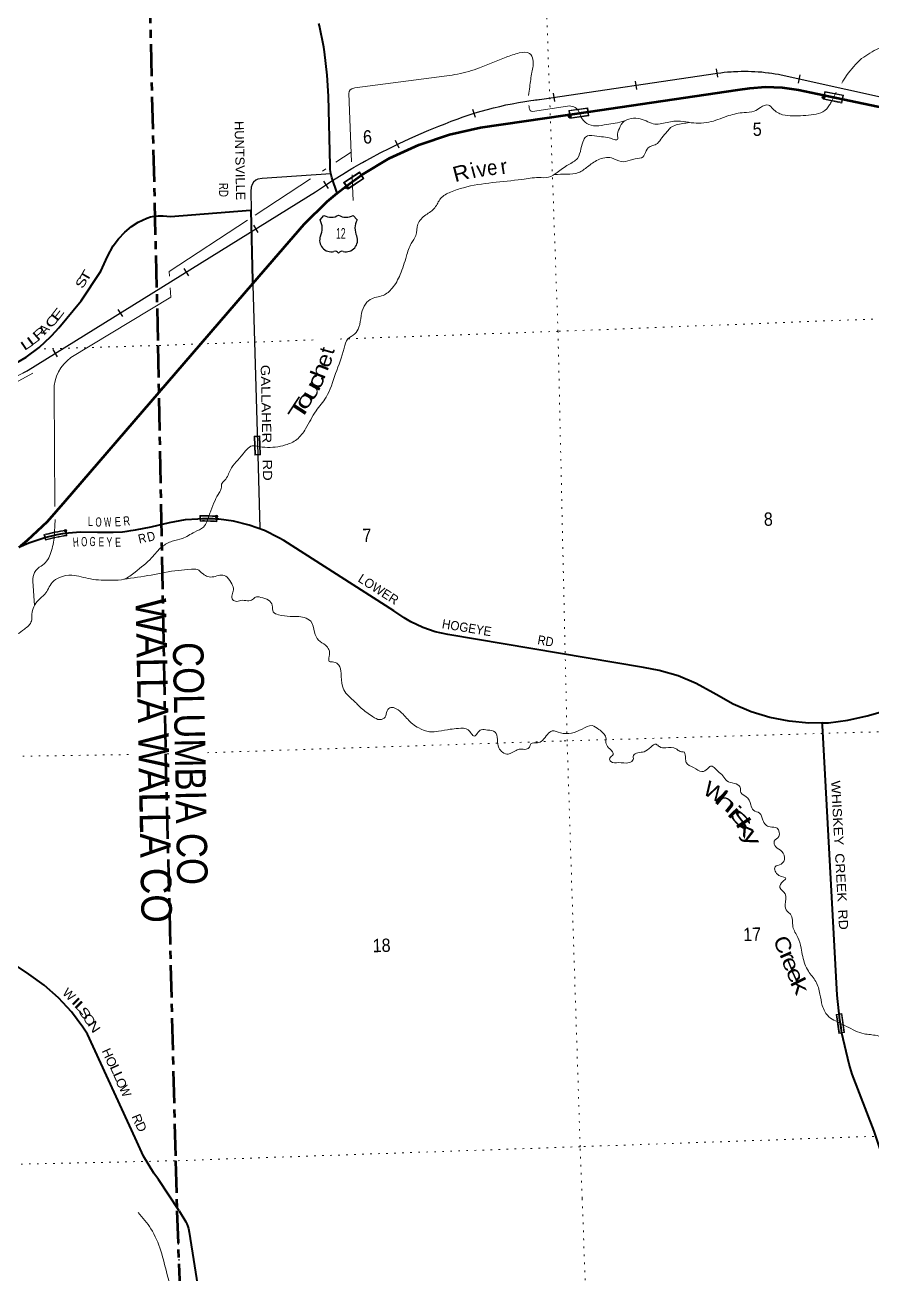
# Model space of a CAD drawing. Header units: feet. Extents: x 505285 to 763886, y -543582 to -353855.
# Drawn here: x 729542 to 740638, y -447020 to -430654 of the extents above; entities that cross this region are included whole.
import ezdxf
from ezdxf.enums import TextEntityAlignment as Align

# ---------------------------------------------------------------- set-up
doc = ezdxf.new("R2010")
doc.units = ezdxf.units.FT
doc.header["$LTSCALE"] = 70
doc.header["$PDMODE"] = 32
doc.header["$PDSIZE"] = 35
for name, pattern in [('DOTTED', [1.5, 0.3, -1.2]), ('LONG_DASH_SHORT_DASH', [9.9, 6, -1.2, 1.5, -1.2]), ('LONG_DASHED', [7.5, 6, -1.5])]:
    doc.linetypes.add(name, pattern=pattern)
for name, color, linetype, lineweight in [('11', 7, 'LONG_DASH_SHORT_DASH', 60), ('12', 7, 'Continuous', 13), ('16', 7, 'Continuous', 25), ('20', 7, 'Continuous', 70), ('26', 7, 'Continuous', 40), ('27', 7, 'Continuous', 13), ('29', 7, 'Continuous', 25), ('30', 7, 'Continuous', 13), ('31', 7, 'Continuous', 13), ('34', 7, 'Continuous', 25), ('39', 7, 'Continuous', 13), ('57', 7, 'Continuous', 13), ('6', 7, 'DOTTED', 25), ('61', 7, 'Continuous', 13), ('63', 7, 'Continuous', 25), ('7', 7, 'DOTTED', 13)]:
    doc.layers.add(name, color=color, linetype=linetype, lineweight=lineweight)
doc.layers.add('41', color=7, linetype='Continuous')
doc.layers.add('55', color=7, linetype='Continuous')

msp = doc.modelspace()

# ---------------------------------------------------------------- linework, layer by layer
at = {"layer": '11'}
msp.add_line((731512.9, -445536.15), (731531.43, -446194.07), dxfattribs=at)
for points in [[(731156.16, -429518.99), (731282.98, -434853.13), (731382.11, -440204.15), (731512.9, -445536.15)], [(731531.43, -446194.07), (732103.51, -461491.34), (761378.42, -460644.66)]]:
    msp.add_lwpolyline(points, dxfattribs=at)
at = {"layer": '16'}
for p, q in [((733406.84, -433208.92), (733458.15, -433150.16)), ((733649.91, -433144.19), (733649.63, -433144.39)), ((733842, -433150.07), (733893.39, -433208.92))]:
    msp.add_line(p, q, dxfattribs=at)
for centre, radius, start, end in [((733213.86, -433319.55), 222.05, 332.97043, 29.75871), ((733549.23, -432992.5), 182.07, 239.97227, 303.45418), ((733751.01, -432993), 181.52, 236.33975, 300.08743), ((733751, -432992.5), 182.07, 236.54582, 236.59441), ((734086.36, -433319.55), 222.05, 150.24129, 207.02957), ((733553.05, -433474.45), 151.42, 159.09177, 283.81923), ((733747.17, -433474.45), 151.42, 256.18077, 20.90823)]:
    msp.add_arc(centre, radius, start, end, dxfattribs=at)
for centre, major_axis, start_param, end_param in [((733608.39, -433673.27), (-19.56, 51.67), 4.95877769, 6.28318531), ((733691.84, -433673.27), (19.56, 51.67), 0, 1.32637542)]:
    msp.add_ellipse(centre, major_axis=major_axis, ratio=0.929097, start_param=start_param, end_param=end_param, dxfattribs=at)
at = {"layer": '20'}
for points in [[(733631.47, -432859.06), (733747.63, -432764.73), (733952.46, -432616.24), (734316.67, -432400.49), (734701.45, -432224), (735102.56, -432088.7), (735510.79, -431996.89), (736922.68, -431790), (738879.07, -431503.33), (739039.05, -431479.89), (739243.9, -431466.17), (739460.99, -431473.76), (739676.1, -431504.01), (740254.6, -431625.44), (742690.91, -432136.82), (743380.47, -432231.67), (743624.19, -432247.77), (744169.34, -432244.25), (744225.25, -432240.66), (744881.49, -432184.13), (750029.19, -431710.3)], [(732526.49, -434043.61), (733199.7, -433263.5), (733500.38, -432965.52), (733631.47, -432859.06)], [(729459.52, -437498.29), (729490.21, -437473.53), (729573.05, -437406.68), (729835.91, -437160.57), (730071.61, -436888.33), (732526.49, -434043.61)]]:
    msp.add_lwpolyline(points, dxfattribs=at)
at = {"layer": '26'}
for points in [[(733631.47, -432859.06), (733560.92, -432650.91), (733548.42, -432600.26), (733541.29, -432548.57), (733539.6, -432496.43), (733517.49, -431588.23), (733499.54, -431310.9), (733466.76, -431005.13), (733458.44, -430946.37), (733400.56, -430666.35), (733391.82, -430635.04)], [(729376.84, -435113.2), (729557.65, -435004.75), (729726.13, -434877.98), (729880.43, -434734.3), (729891.23, -434723.05), (729984.93, -434623.81), (730278.55, -434267.24), (730533.29, -433881.93), (730623.13, -433686.08), (730695.3, -433545.95), (730767.17, -433454.27), (730848.23, -433370.6), (730937.59, -433295.87), (731026.27, -433235.73), (731135.96, -433184.95), (731184.25, -433169.12), (731233.93, -433158.43), (731284.46, -433152.99), (731335.28, -433152.86), (731342.82, -433153.3), (731353.76, -433155.46), (731446.51, -433162.73), (732494.85, -433079.44), (732506.03, -433078.55)], [(732526.49, -434043.61), (732526.23, -434034.34), (732525.46, -434006.97), (732506.03, -433078.55)], [(729801.29, -437369.29), (729961.2, -437332), (730037.06, -437318.09), (730110.9, -437309.59), (730269.9, -437295.88), (730490.38, -437297.99), (730698.79, -437300.45), (730821.02, -437294.75), (730878.4, -437287.42), (730929.67, -437278.87), (730988.27, -437267.87), (731196.28, -437227.68), (731435.18, -437172.75), (731643.65, -437135.87), (731806.71, -437123.44), (731867.21, -437119.46), (731946.86, -437119.46), (732008.81, -437121.99), (732068.44, -437128.67)], [(739985.61, -439797.51), (739809.84, -439800.36), (739553.8, -439777.65), (739301.53, -439728.3), (739055.8, -439652.85), (738819.3, -439552.12), (738594.63, -439427.23), (738557.6, -439403.57), (738332.84, -439281.69), (738096.57, -439183.98), (737851.38, -439111.51), (737643.54, -439071.17), (735082.27, -438642.56), (734915.07, -438603.6), (734752.87, -438547.38), (734597.42, -438474.52), (734509.58, -438424.04), (734372.86, -438330.66), (732932.72, -437409.41), (732868.57, -437372.46), (732678.13, -437280), (732479.06, -437207.95), (732273.55, -437157.11), (732082.99, -437130.68), (732068.44, -437128.67)], [(729459.52, -437498.29), (729490.21, -437482.71), (729590.09, -437439.72), (729774.26, -437378.31), (729801.29, -437369.29)], [(739985.61, -439797.51), (740066.86, -439796.19), (740322.04, -439765.17), (740572.57, -439707.65), (741300.92, -439499.97), (741676.62, -439416.31), (742109.97, -439330.94), (742540.82, -439284.87), (742771.99, -439278.81), (744116.94, -439350.43), (744304.36, -439368.49), (744488.86, -439406.05), (744668.42, -439462.68), (744680.07, -439467.09), (745161.83, -439652.86), (745283.83, -439701.96), (745410.29, -439738.04), (745539.82, -439760.71), (745616.54, -439767.65), (746425.28, -439739.09)], [(740244.1, -443863.57), (740232.54, -443794.99), (740217.37, -443692.51), (740181.02, -443364.61), (739987.49, -439831.79), (739985.61, -439797.51)], [(731560.35, -446193.15), (731288.7, -445782.53), (731230.54, -445699.74), (731095.15, -445473.88), (730984.12, -445235.11), (730360.02, -443877.95), (730301.33, -443785.26), (730152.09, -443584.75), (729982.71, -443400.93), (729795.05, -443235.83), (729591.15, -443091.25), (729064.51, -442739.55)], [(740845.08, -445900.03), (740819.69, -445701.57), (740761.56, -445436.03), (740667.91, -445148.59), (740377.36, -444401.45), (740339.51, -444272.19), (740244.1, -443863.57)], [(731560.35, -446193.15), (731649.74, -446335.89), (731662.58, -446361.94), (731675.76, -446396.08), (731683.51, -446424.01), (731693.31, -446471.25), (731997.47, -448404.25)]]:
    msp.add_lwpolyline(points, dxfattribs=at)
at = {"layer": '29'}
for p, q in [((733548.49, -432605.3), (732648.68, -432665.69)), ((732526.95, -434059.66), (732590.03, -436292.49)), ((732590.03, -436292.49), (732617.07, -437249.37))]:
    msp.add_line(p, q, dxfattribs=at)
msp.add_lwpolyline([(732648.68, -432665.69), (732593.96, -432673.22), (732564.5, -432686.61), (732535.05, -432713.4), (732518.98, -432742.86), (732505.6, -432777.69), (732500.24, -432833.94), (732506.03, -433078.55)], dxfattribs=at)
at = {"layer": '31'}
for p, q in [((732617.47, -436037.36), (732628.18, -436287.13)), ((732628.18, -436287.13), (732553.25, -436290.34))]:
    msp.add_line(p, q, dxfattribs=at)
msp.add_lwpolyline([(732553.25, -436290.34), (732542.54, -436040.57), (732617.47, -436037.36)], dxfattribs=at)
msp.add_lwpolyline([(732560.9, -436282), (732550.87, -436048.22), (732609.81, -436045.69), (732619.84, -436279.47)], close=True, dxfattribs=at)
at = {"layer": '34'}
for p, q in [((738617.13, -431339.69), (738600.94, -431230.27)), ((737556.85, -431499.22), (737540.66, -431389.8)), ((739673.03, -431414.61), (739697.04, -431306.64)), ((736482.37, -431655.57), (736466.18, -431546.15)), ((735441.74, -431866.63), (735408.44, -431761.15)), ((734442.29, -432267.63), (734393.9, -432168.17)), ((733517.28, -432795), (733457.21, -432702.13)), ((732595.92, -433371.25), (732537.59, -433277.27)), ((731686.3, -433938.9), (731627.97, -433844.92)), ((730822.76, -434475.15), (730764.43, -434381.17)), ((729968.25, -435000.8), (729909.92, -434906.82))]:
    msp.add_line(p, q, dxfattribs=at)
at = {"layer": '34', "lineweight": 13}
for p, q in [((736310.9, -431626.86), (738614.22, -431286.04)), ((739445.66, -431306.57), (742795.79, -432051.52)), ((729582.72, -435178.49), (733350.01, -432840.24))]:
    msp.add_line(p, q, dxfattribs=at)
at = {"layer": '34'}
msp.add_lwpolyline([(729518.29, -435213.31), (729544.3, -435199.31), (729570.1, -435184.66), (729582.15, -435177.55), (733349.41, -432839.32), (733466.21, -432759.91), (733584.2, -432683.59), (733703.56, -432609.27), (733824.5, -432535.82), (733946.61, -432465.48), (734069.43, -432397.6), (734193.82, -432330.6), (734319.39, -432266.7), (734445.67, -432205.27), (734573.98, -432145.36), (734702.33, -432088.38), (734831.6, -432032.72), (734962.7, -431979.72), (735047.25, -431947.24), (735124.81, -431916.23), (735202.66, -431887.15), (735281.04, -431859.42), (735360.23, -431832.37), (735439.69, -431807.28), (735519.26, -431783.7), (735599.62, -431760.82), (735680.26, -431739.89), (735761, -431720.46), (735842.72, -431702.19), (735924.09, -431685.6), (736005.82, -431669.89), (736088.28, -431655.95), (736170.39, -431643.7), (736253.03, -431632.77), (736310.75, -431625.77), (738614.06, -431284.96), (738658.4, -431279.02), (738702.63, -431274.13), (738746.97, -431270.01), (738791.63, -431266.35), (738836.18, -431263.74), (738880.58, -431261.93), (738925.3, -431260.59), (738969.92, -431260.28), (739014.39, -431260.79), (739059.22, -431262.02), (739103.63, -431264.07), (739148.13, -431266.63), (739192.77, -431270.2), (739237.01, -431274.6), (739281.35, -431279.77), (739325.51, -431285.48), (739369.82, -431292.19), (739413.68, -431299.48), (739445.88, -431305.5), (742796, -432050.45)], dxfattribs=at)
at = {"layer": '34', "lineweight": 13}
for centre, radius, start, end in [((738967.71, -433816.75), 2555.28, 79.21954, 97.95152), ((736845.05, -436369.52), 4772.65, 96.42592, 112.12333), ((737926.5, -439488.87), 8071.46, 110.89576, 124.54102), ((728721.75, -433718.17), 1695.23, 287.04733, 300.52286)]:
    msp.add_arc(centre, radius, start, end, dxfattribs=at)
at = {"layer": '39'}
for p, q in [((733820.33, -432445.2), (733785.01, -431554.07)), ((740106.65, -431654.57), (740167.11, -431534.55)), ((736191.47, -431789.79), (736647.92, -431715.77)), ((733438.22, -432568.5), (733481.92, -432539.89)), ((732555.15, -433146.63), (733284.01, -432669.46)), ((733833.09, -432766.95), (733827.14, -432617.08)), ((733840.42, -432951.99), (733833.09, -432766.95)), ((731431.48, -433882.27), (732457.02, -433210.87)), ((731435.14, -433944.14), (731431.48, -433882.27)), ((729934.6, -436962.22), (729922.21, -435441.83)), ((729924.28, -437378.83), (729936.01, -437135.22)), ((729665.28, -438259.42), (729645.15, -437941.04))]:
    msp.add_line(p, q, dxfattribs=at)
for points in [[(733848.09, -431481.71), (733864.97, -431477.6), (735067.27, -431320.88)], [(733613.47, -432453.75), (733815.43, -432321.54), (733814.7, -432303.08)], [(730141.59, -435013.16), (731451.61, -434222.17), (731444.32, -434099.18)]]:
    msp.add_lwpolyline(points, dxfattribs=at)
for centre, radius, start, end in [((733854.45, -431550.92), 69.5, 95.24617, 182.59351), ((730442.82, -435437.79), 520.62, 125.35129, 180.4448), ((728739.7, -437196.94), 1198.46, 340.76714, 351.27069), ((729606.55, -437507.81), 277.71, 301.61698, 342.41141), ((729842.99, -437921.16), 198.84, 117.19174, 185.73685)]:
    msp.add_arc(centre, radius, start, end, dxfattribs=at)
for points in [[(740501.79, -431093.4), (740725.28, -430964.04), (740932.99, -430913.57), (741193.96, -430895.69), (741367.63, -430918.62), (742231.6, -431021.37), (742715.84, -431071.17), (742862.8, -431143.16), (743009.52, -431207.12), (743161.37, -431240.76), (743730.37, -431231.73), (743942.28, -431187.16), (744102.47, -431093.89), (744220.8, -431013.93), (744322.71, -430990.77), (744449.56, -430995), (744869.84, -430990.43), (745228.58, -430945.48), (745455.56, -430866.28), (745595.59, -430839.96), (745771.62, -430874.89), (746033.73, -430963.53), (746202.9, -430970.52), (746461.63, -430944.65), (747010.05, -430851.79), (747208.84, -430839.79), (747647.03, -430828.65), (747822.47, -430775.12), (747950.56, -430684.82), (748051.22, -430687.83), (748150.42, -430777.34), (748306.13, -430941.56), (748521.24, -431073.84), (748726.06, -431130.02), (748866.92, -431131.82), (748980.88, -431039.93), (749076.93, -430886.25), (749139.78, -430825.62), (749221.64, -430791.43)], [(735067.27, -431320.88), (735209.43, -431298.51), (735496.64, -431215.5), (735844.56, -431076.37), (736015.92, -431020.96), (736152.88, -431026.91), (736195.5, -431108.06), (736182.27, -431273.33), (736153.74, -431465.2), (736139.87, -431576.25)], [(740241.98, -431414.52), (740305.14, -431314.44), (740501.79, -431093.4)], [(732541.82, -436168.06), (732684.33, -436187.75), (732954.99, -436157.51), (733101.76, -436086.75), (733218.26, -435944.52), (733354.2, -435711.23), (733485.7, -435532.36), (733611.29, -435220.96), (733722.22, -434889.9), (733770.86, -434765.79), (733861.53, -434702.75), (733917.27, -434614.62), (733945.04, -434465), (733985.52, -434337.12), (734065.43, -434250.27), (734232.83, -434196.99), (734352.76, -434102.92), (734456.13, -433924.89), (734539.46, -433681.11), (734602.99, -433516.34), (734662.33, -433414.03), (734688.03, -433262.46), (734793.13, -433142.69), (734911.04, -433048.67), (734985.93, -432927.8), (735118.21, -432843.4), (735285.49, -432786.1), (736052.69, -432676.62), (736269.27, -432654.03), (736401.85, -432648.04), (736514.69, -432586.34), (736658.56, -432485.52), (736778.78, -432401.48), (736825.41, -432277.43), (736862.17, -432159.71), (736897.04, -432114.43), (736969.1, -432102.22), (737094.3, -432118.57), (737195.26, -432131.62), (737258.27, -432153.86), (737304.56, -432154.48), (737305.32, -432112.23), (737328.43, -432009), (737386.11, -431918.8), (737451.55, -431886.67), (737574.02, -431878.97), (737679.6, -431912), (737771.22, -431949.46), (737953.7, -431929.91), (738128.25, -431914.61), (738269.64, -431934.5), (738532.75, -431920.57), (738763.75, -431841.25), (738961.71, -431801.13), (739093.93, -431783.08), (739178.99, -431734.29), (739280.66, -431703.09), (739338.47, -431753.63), (739467.46, -431830.18), (739596.62, -431844.4), (739873.73, -431828.04), (739995.38, -431792.22), (740083.21, -431701.11), (740106.65, -431654.57)], [(736143.77, -431711.06), (736150.21, -431754.83), (736158.84, -431774.68), (736189.46, -431789.85)], [(736647.92, -431715.77), (736692.65, -431716.25), (736767.57, -431748.36), (736825.14, -431861)], [(736823.75, -431859.05), (736900.05, -431943.44), (737023.71, -431975.92), (737163.98, -431957.63), (737272.15, -431942.32), (737395.86, -431910.41)], [(736479.55, -432612.43), (736640.07, -432608.72), (736792.33, -432588.06), (736910.79, -432512.13), (737048.92, -432421.52), (737225.19, -432396.12), (737351.33, -432444.61), (737469.5, -432426.99), (737535.28, -432406.92), (737639.14, -432381.69), (737658.35, -432350.95), (737706.05, -432263.06), (737761.55, -432235.26), (737827.04, -432205.14), (737883.25, -432133.08), (737955.24, -432050.5), (737999.99, -431998.89), (738073.4, -431964.52), (738243.5, -431934.08)], [(731952.37, -437080.22), (731976.65, -437019.28), (732030.96, -436882.94), (732086.34, -436782.75), (732112.82, -436725.66), (732117.25, -436671.24), (732159.98, -436619.69), (732232.44, -436484.82), (732399.24, -436274.73), (732540.92, -436167.93), (732541.82, -436168.06)], [(728942.71, -438839.13), (729124.32, -438793.83), (729346.69, -438694.66), (729534.12, -438570.41), (729625.56, -438465.12), (729630.93, -438374.48), (729658.23, -438277.15), (729717.99, -438188.9), (729800.27, -438114.05), (729898.32, -437960.31), (729994.9, -437893.07), (730154.97, -437864.14), (730401.82, -437913.03), (730677.87, -437928.87), (730844.39, -437913.82), (730984.53, -437823.15), (731200.27, -437635.72), (731336.81, -437490.88), (731471.46, -437418.47), (731603.15, -437382.35), (731763.63, -437299.12), (731880.37, -437233.28), (731953.63, -437077.05)], [(730836.57, -437916.9), (731194.85, -437861.07), (731547.09, -437800.23), (731721.64, -437784.94), (731800.2, -437788.61), (731874.33, -437846.71), (731937.7, -437881), (732014.25, -437884.73), (732094.1, -437864.24), (732170.89, -437876.01), (732239.58, -437954.37), (732272.28, -438039.85), (732262.11, -438104.49), (732256.09, -438173.03), (732299.3, -438205.92), (732371.36, -438193.7), (732458.02, -438199.14), (732523.92, -438183.09), (732561.16, -438149.8), (732629.67, -438153.78), (732731.34, -438190.94), (732781.59, -438257.79), (732794.19, -438343.87), (732863.71, -438381.99), (733015.21, -438403.58), (733200.7, -438418.12), (733286.65, -438467.82), (733335.07, -438609.12), (733386.45, -438714.14), (733478.96, -438781.74), (733522.88, -438838.73), (733527.56, -438929.06), (733527.45, -438993.41), (733588.04, -439001.64), (733653.59, -439041.9), (733682.86, -439147.58), (733699.95, -439317.97), (733746.9, -439409.05), (733844.26, -439504.65), (733945.76, -439604.14), (734095.91, -439716.25), (734191.61, -439755.6), (734261.12, -439725.37), (734286.77, -439640.15), (734335.77, -439596.46), (734402.63, -439612.55), (734495.32, -439686.17), (734619.76, -439813.12), (734699.74, -439865.01), (734842.02, -439915.02), (734960.48, -439907.45), (735112.63, -439882.77), (735218.91, -439871.54), (735346.11, -439887.83), (735389.92, -439940.8), (735429.05, -439971.8), (735464.28, -439938.57), (735519.13, -439888.67), (735601.71, -439892.22), (735701.08, -439919.4), (735732.06, -440014.98), (735749.45, -440127.05), (735799.4, -440183.86), (735872.52, -440207.8), (735975.66, -440158.46), (736031.52, -440142.71), (736108.01, -440144.44), (736149.45, -440117.05), (736170.25, -440072.19), (736256.43, -440061.57), (736321.81, -440027.43), (736387.89, -439949.05), (736448.95, -439904.99), (736556.29, -439929.92), (736699.17, -439931.66), (736840.44, -439879.16), (736969.89, -439835.06), (737059.86, -439884.64), (737151.49, -439990.46), (737155.98, -440074.77), (737204.16, -440139.68), (737246.55, -440212.8), (737201.75, -440262.4), (737217.12, -440306.17), (737316.07, -440319.29), (737456.88, -440319.08), (737510.01, -440279.28), (737512.49, -440226.93), (737569.77, -440191.03), (737651.81, -440176.51), (737740.53, -440115.54), (737809.87, -440079.27), (737853.02, -440110.15), (737937.91, -440123.69), (738071.08, -440137.78), (738110.1, -440164.76), (738180.97, -440180.73)], [(738180.97, -440180.73), (738195.34, -440258.71), (738205.16, -440318.74), (738299.62, -440384.26), (738409.81, -440437.25), (738483.17, -440400.87), (738522.35, -440365.51), (738616.82, -440431.04), (738685.04, -440493.33), (738735.28, -440560.18), (738834.77, -440591.38), (738910.67, -440641.37), (738918.78, -440711.5), (738990.78, -440765.64), (739050.19, -440870.42), (739084.48, -440941.77), (739164.1, -440981.61), (739209.09, -441074.75), (739242.97, -441132.05), (739302.14, -441160.43), (739397.25, -441179.69), (739416.47, -441285.68), (739358.01, -441349.76), (739376.28, -441423.61), (739458.51, -441483.47), (739491.8, -441589.03), (739447.29, -441648.68), (739369.92, -441685.18), (739419.46, -441796.29), (739511.21, -441837.77), (739470.13, -441877.2), (739432.24, -441956.75), (739500.99, -442037.12), (739501.18, -442179.87), (739527.91, -442267.54), (739569.29, -442306.51), (739602.28, -442470.39), (739664.71, -442609.26), (739709.06, -442748.67), (739730.46, -442860.63), (739804.48, -443051.42), (739901.02, -443187.26), (739956.18, -443352.49), (739986.75, -443502.36), (740019.27, -443581.81), (740096.24, -443667.97), (740181.87, -443712.49)], [(740181.87, -443712.49), (740304.61, -443776.32), (740534.74, -443871.96), (740704.45, -443897.02), (740775.97, -443935.09), (740777.28, -444047.64), (740879.01, -444086.81), (740933.52, -444229.94), (740904.03, -444321.3), (740994.66, -444392.98), (741021.27, -444544.98), (741041.38, -444749.46), (741025.9, -444906.76), (741003.98, -444981.81), (741079.77, -445096.15), (741094.02, -445238.48), (741028.66, -445409.33), (741063.9, -445512.83), (741086.36, -445592.58), (741123.49, -445691.99), (741090.1, -445787.5), (741040.57, -445813.11), (741029.34, -445895.96)], [(731025.73, -446214.59), (731191.58, -446426.78), (731405.45, -447031.02), (731537.02, -447608.18), (731546.3, -448118.77), (731581.23, -448919.44), (731687.64, -449110.16), (731955.18, -449353.04), (732136.1, -449544.98), (732176.44, -449744.21), (732263.33, -449949.72), (732264.25, -450317.04), (732391.7, -450579.24), (732583.69, -450845.04), (732844.48, -451317.02), (732933.5, -451651.15), (732747.92, -452194.23), (732742.74, -452277.86)]]:
    msp.add_spline(points, degree=3, dxfattribs=at)
at = {"layer": '55'}
for p in [(740003.09, -431601.99), (736677.7, -431853.13), (733759.9, -432783.72)]:
    msp.add_point(p, dxfattribs=at)
at = {"layer": '57'}
for p, q in [((739998.07, -431626.48), (740019.15, -431523.62)), ((740019.15, -431523.62), (740264.06, -431573.82)), ((739998.07, -431626.48), (740242.97, -431676.68)), ((740264.06, -431573.82), (740242.97, -431676.68)), ((736666.56, -431773.91), (736914.12, -431739.09)), ((736681.18, -431877.88), (736666.56, -431773.91)), ((736681.18, -431877.88), (736928.75, -431843.06)), ((736914.12, -431739.09), (736928.75, -431843.06)), ((733715.79, -432716.99), (733924.33, -432579.11)), ((733773.69, -432804.57), (733715.79, -432716.99)), ((733773.69, -432804.57), (733982.24, -432666.7)), ((733924.33, -432579.11), (733982.24, -432666.7))]:
    msp.add_line(p, q, dxfattribs=at)
for points in [[(740254.61, -431580.04), (740025.37, -431533.06), (740007.51, -431620.25), (740236.74, -431667.23)], [(736907.31, -431748.12), (736675.59, -431780.72), (736687.99, -431868.84), (736919.71, -431836.24)], [(733922.06, -432590.19), (733726.87, -432719.25), (733775.95, -432793.48), (733971.15, -432664.43)]]:
    msp.add_lwpolyline(points, close=True, dxfattribs=at)
at = {"layer": '6'}
msp.add_lwpolyline([(731531.43, -446194.07), (731706.99, -450876.19), (731902.43, -456196.96), (732103.51, -461491.34), (732193.91, -466720.51), (732354, -471967.98), (732502.64, -477280.11), (732672.65, -482475.01), (732859.6, -487739.53), (732972.02, -491869.4)], dxfattribs=at)
at = {"layer": '61'}
for p, q in [((731834.66, -437157.47), (731833.4, -437082.48)), ((731842.51, -437149.3), (731841.52, -437090.31)), ((732052.28, -437095.88), (732048.1, -437154.73)), ((732060.83, -437088.49), (732055.51, -437163.3)), ((730074.13, -437280.78), (730082.37, -437339.87)), ((730080.97, -437271.83), (730091.32, -437346.11)), ((729810.14, -437405.64), (729790.44, -437333.27)), ((729815.59, -437395.23), (729799.91, -437337.61)), ((740243.4, -443608.73), (740277.68, -443856.37)), ((740277.68, -443856.37), (740203.39, -443866.65))]:
    msp.add_line(p, q, dxfattribs=at)
msp.add_lwpolyline([(740203.39, -443866.65), (740169.1, -443619.02), (740243.4, -443608.73)], dxfattribs=at)
msp.add_lwpolyline([(740178.12, -443625.84), (740236.57, -443617.75), (740268.65, -443849.54), (740210.21, -443857.62)], close=True, dxfattribs=at)
for centre, radius, start, end in [((731885.61, -439410.96), 2329.07, 85.68108, 91.29002), ((731885.61, -439410.96), 2321.07, 85.88198, 91.08821), ((730385.23, -439472.02), 2221.21, 97.88766, 105.55363), ((730385.23, -439472.02), 2213.21, 98.08046, 105.33536), ((731885.61, -439410.96), 2254.07, 85.68108, 91.29002), ((731885.61, -439410.96), 2262.07, 85.88068, 91.0915), ((730385.82, -439472.61), 2146.21, 97.88773, 105.55369), ((730385.82, -439472.61), 2154.21, 98.09801, 105.34945)]:
    msp.add_arc(centre, radius, start, end, dxfattribs=at)
for p in [(732052.28, -437095.88), (730074.13, -437280.78)]:
    msp.add_point(p, dxfattribs=at)
at = {"layer": '63', "linetype": 'LONG_DASHED', "lineweight": 13}
msp.add_line((728817.53, -435671.74), (729659.16, -435209.9), dxfattribs=at)
at = {"layer": '7'}
for p, q in [((730897.51, -440213.71), (728985.54, -440244.27)), ((731425.27, -440205.28), (731330.13, -440206.8)), ((731505.23, -445536.32), (729154.66, -445588.12))]:
    msp.add_line(p, q, dxfattribs=at)
for points in [[(736842.03, -446029.96), (736814.43, -445351.57), (736643.89, -440036.8), (736524.13, -434668.29), (736336.53, -429390.21), (736193.86, -424134.95), (736017, -418810.31), (735796.25, -413499.02), (735599.22, -408172.97), (735469.93, -402893.19), (735450.58, -400333.73)], [(755925.68, -434153.32), (752412.77, -434251.52), (747122.73, -434423.89), (741802.92, -434462.25), (736524.13, -434668.29), (733644.44, -434769.85)], [(733315.33, -434781.46), (731282.98, -434853.13), (729653.95, -434903.37)], [(760675.01, -439391.57), (757828.5, -439459.92), (752509.37, -439517.57), (747216.17, -439711.97), (741875.96, -439881.6), (736569.54, -440036.17), (731875.08, -440190.98)], [(747349.62, -444988.77), (742132, -445164.5), (736814.43, -445351.57), (731512.9, -445536.15), (731505.15, -445538.58)], [(736842.03, -446029.96), (737005.21, -450694.91), (737168.41, -456018.54), (737331.89, -461340.76), (737500.27, -466553.18), (737677.78, -471783.93), (737910.37, -477032.69), (738091.5, -482253.27), (738165.99, -487524.03), (738231.97, -491701.79)]]:
    msp.add_lwpolyline(points, dxfattribs=at)

# ---------------------------------------------------------------- texts
at = {"layer": '12'}
for s, width, p in [('WALLA WALLA CO', 0.9, (730990.61, -438170.57)), ('COLUMBIA CO', 0.85, (731478.14, -438744.02))]:
    msp.add_text(s, height=400, rotation=271.061, dxfattribs=dict(at, width=width)).set_placement(p)
at = {"layer": '16', "width": 0.6}
msp.add_text('12', height=140, dxfattribs=at).set_placement((733679.81, -433454.7), align=Align.CENTER)
at = {"layer": '27'}
for s, rotation, width, p in [('HUNTSVILLE', 271.213, 1.05, (732297.6, -432432.77)), ('T', 60.018, 1.55, (730388.7, -433971.39)), ('S', 60.018, 1.35, (730331.14, -434057.47)), ('E', 52.194, 1.55, (730014.11, -434482.08)), ('C', 46.527, 1.6, (729940.2, -434572.25)), ('R', 41.466, 1.55, (729772.41, -434737.43)), ('L', 34.215, 1.65, (729594.25, -434886.77)), ('L', 36.181, 1.75, (729682.79, -434820.87)), ('L', 359.816, 0.75, (730398.39, -437216.97)), ('O', 359.316, 0.65, (730504.59, -437226.23)), ('W', 1.849, 0.6, (730626.08, -437227.66)), ('E', 2.575, 0.75, (730759.52, -437222.35)), ('R', 6.475, 0.75, (730880.13, -437212.14)), ('D', 14.127, 0.9, (731207.7, -437413.52)), ('H', 4.317, 0.65, (730211.35, -437490.95)), ('O', 1.101, 0.65, (730318.8, -437483.9)), ('G', 357.318, 0.65, (730425.16, -437481.86)), ('E', 359.027, 0.7, (730541.63, -437486.42)), ('Y', 359.578, 0.7, (730646.1, -437488.74)), ('E', 1.027, 0.7, (730760.53, -437491.79)), ('R', 13.173, 0.9, (731091.23, -437439.56)), ('I', 313.919, 1.85, (730165.23, -443489.53)), ('L', 313.919, 2.05, (730237.22, -443569.17)), ('S', 305.536, 1.5, (730276.33, -443636.03)), ('O', 304.115, 1.3, (730334.69, -443723.17)), ('N', 303.466, 1.3, (730398.28, -443813.56)), ('H', 294.356, 1.05, (730568.93, -444150.9)), ('O', 293.356, 1.05, (730617.46, -444261.95)), ('L', 294.356, 1.35, (730673.6, -444359.39)), ('L', 294.356, 1.35, (730715.19, -444452.77)), ('O', 294.356, 1.05, (730750.37, -444544.91)), ('W', 294.356, 0.95, (730800.77, -444649.7)), ('R', 292.356, 1.05, (730958.75, -445010.61)), ('D', 294.189, 1.1, (731009, -445115.57))]:
    msp.add_text(s, height=120, rotation=rotation, dxfattribs=dict(at, width=width)).set_placement(p, align=Align.CENTER)
for s, rotation, width, p in [('RD', 271.214, 0.8, (732081.54, -432723.77)), ('HOGEYE', 350.5, 0.95, (734998.1, -438556.18)), ('RD', 350.5, 0.9, (736249.89, -438766.98)), ('WHISKEY  CREEK  RD', 273.136, 1.15, (740100.71, -440557.91))]:
    msp.add_text(s, height=120, rotation=rotation, dxfattribs=dict(at, width=width)).set_placement(p)
for s, rotation, p in [('A', 45.466, (729835.85, -434683.31)), ('W', 316.543, (730077.18, -443399.14))]:
    msp.add_text(s, height=120, rotation=rotation, dxfattribs=at).set_placement(p, align=Align.CENTER)
msp.add_text('LOWER', height=120, rotation=327.393, dxfattribs=at).set_placement((733892.97, -437939.14))
at = {"layer": '30', "width": 1.2}
msp.add_text('GALLAHER    RD', height=120, rotation=271.213, dxfattribs=at).set_placement((732645.67, -435867.32), align=Align.CENTER)
at = {"layer": '41'}
for s, rotation, width, p in [('R', 14.643, 1.1, (735278.19, -432688.14)), ('e', 7.319, 0.9, (735673.6, -432620.06)), ('e', 71.497, 1.15, (733553.42, -435077.6)), ('h', 68.74, 1.3, (733493.91, -435218.74)), ('c', 67.273, 1.45, (733441.02, -435356.68)), ('o', 58.372, 1.5, (733281.45, -435622.96)), ('u', 61.266, 1.6, (733369.12, -435492.37)), ('T', 56.799, 1.8, (733219.87, -435742.35)), ('W', 329.774, 1.15, (738530.91, -440793.19)), ('h', 321.615, 1.85, (738664.18, -440912.95)), ('i', 313.827, 1.85, (738766.11, -441036.2)), ('s', 315.282, 2.35, (738863.24, -441118.87)), ('k', 303.59, 1.8, (738906.38, -441219.68)), ('y', 295.375, 1.45, (738979.8, -441344.5)), ('C', 292.844, 1.15, (739380.83, -442742.07)), ('r', 293.501, 1.45, (739446.36, -442887.56)), ('e', 292.066, 1.25, (739482.76, -442992.33)), ('e', 294.527, 1.3, (739543.75, -443140.68)), ('k', 296.694, 1.55, (739604.56, -443288.25))]:
    msp.add_text(s, height=200, rotation=rotation, dxfattribs=dict(at, width=width)).set_placement(p, align=Align.CENTER)
for s, rotation, p in [('i', 14.922, (735435.88, -432656.96)), ('v', 8.472, (735538.83, -432639.93)), ('r', 8.945, (735828.69, -432604.99)), ('t', 74.359, (733590.35, -434945.72))]:
    msp.add_text(s, height=200, rotation=rotation, dxfattribs=at).set_placement(p, align=Align.CENTER)
at = {"layer": '7', "width": 0.9}
for s, p in [('6', (733972.29, -432209.47)), ('5', (739078.39, -432109.21)), ('8', (739223.49, -437217.35)), ('7', (733965.04, -437430.84)), ('17', (738952.83, -442659.28)), ('18', (734099.05, -442804.98))]:
    msp.add_text(s, height=175, rotation=1.669, dxfattribs=at).set_placement(p)

doc.saveas('drawing.dxf')
